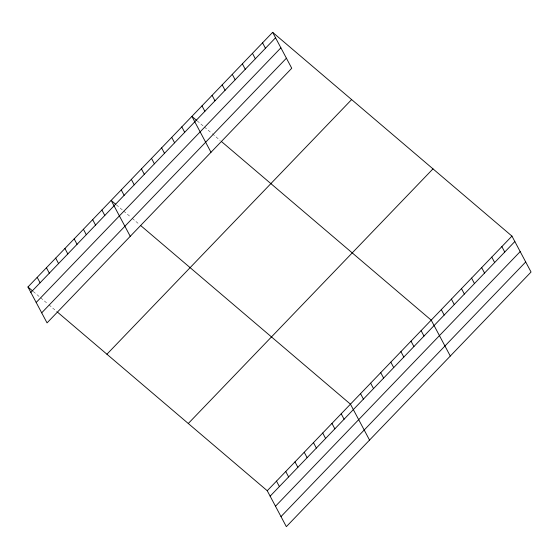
<?xml version="1.0" encoding="UTF-8"?>
<svg xmlns="http://www.w3.org/2000/svg" width="559" height="559" viewBox="0 0 559 559"><rect width="100%" height="100%" fill="white"/><g stroke="black" fill="none" stroke-linecap="round" stroke-linejoin="round"><path stroke-width="0.42" stroke-dasharray="2.79 2.1" d="M197.166 120.856L203.749 126.46M204.405 127.019L211.644 133.182M212.301 133.748L220.197 140.47M116.412 204.887L122.994 210.491M123.651 211.05L130.89 217.213M132.21 218.331L139.45 224.501M33.212 291.463L47.69 303.789M49.01 304.907L56.906 311.636"/><path stroke-width="0.84" d="M272.652 32.345L291.749 68.261L47.047 322.892L27.95 286.977L272.652 32.345L511.953 236.108L531.05 272.023L286.348 526.655L267.251 490.739L57.563 312.195M30.836 292.413L275.538 37.774M36.188 302.468L280.891 47.836M41.694 312.83L286.404 58.199M106.923 354.217L351.625 99.586M188.278 423.498L432.987 168.867M267.251 490.739L511.953 236.108M270.137 496.168L514.839 241.537M275.489 506.23L520.191 251.599M280.995 516.593L525.705 261.961M196.509 120.297L191.905 116.377L210.995 152.286M221.518 141.588L431.206 320.139L450.295 356.048M115.755 204.328L111.15 200.401L130.247 236.317M140.763 225.619L350.451 404.164L369.548 440.08M27.95 286.977L32.555 290.904M501.863 246.61L504.749 252.046M491.766 257.112L494.652 262.548M481.669 267.621L484.562 273.051M471.579 278.123L474.465 283.553M461.482 288.626L464.375 294.055M451.392 299.128L454.278 304.564M441.296 309.63L444.181 315.066M421.109 330.642L423.995 336.071M262.562 42.847L265.448 48.284M411.012 341.144L413.905 346.573M252.465 53.357L255.351 58.786M400.922 351.646L403.808 357.082M242.368 63.859L245.261 69.288M390.825 362.148L393.718 367.584M232.278 74.361L235.164 79.79M380.735 372.657L383.621 378.087M222.182 84.863L225.074 90.292M370.638 383.16L373.524 388.589M212.092 95.365L214.977 100.802M360.541 393.662L363.434 399.091M201.995 105.875L204.88 111.304M341.207 413.786L344.092 419.215M181.808 126.879L184.694 132.308M331.962 423.408L334.848 428.837M171.711 137.381L174.604 142.811M322.718 433.022L325.604 438.459M161.621 147.883L164.507 153.32M313.473 442.644L316.359 448.073M151.524 158.393L154.41 163.822M304.229 452.266L307.115 457.695M141.434 168.895L144.32 174.324M294.984 461.881L297.87 467.31M131.337 179.397L134.223 184.826M285.74 471.503L288.626 476.932M276.495 481.124L279.381 486.554M121.24 189.899L124.133 195.329M101.906 210.023L104.792 215.453M92.661 219.645L95.547 225.074M83.417 229.26L86.303 234.696M74.172 238.882L77.058 244.311M64.928 248.503L67.814 253.933M55.683 258.118L58.569 263.555M46.439 267.74L49.325 273.169M37.194 277.362L40.08 282.791"/></g></svg>
